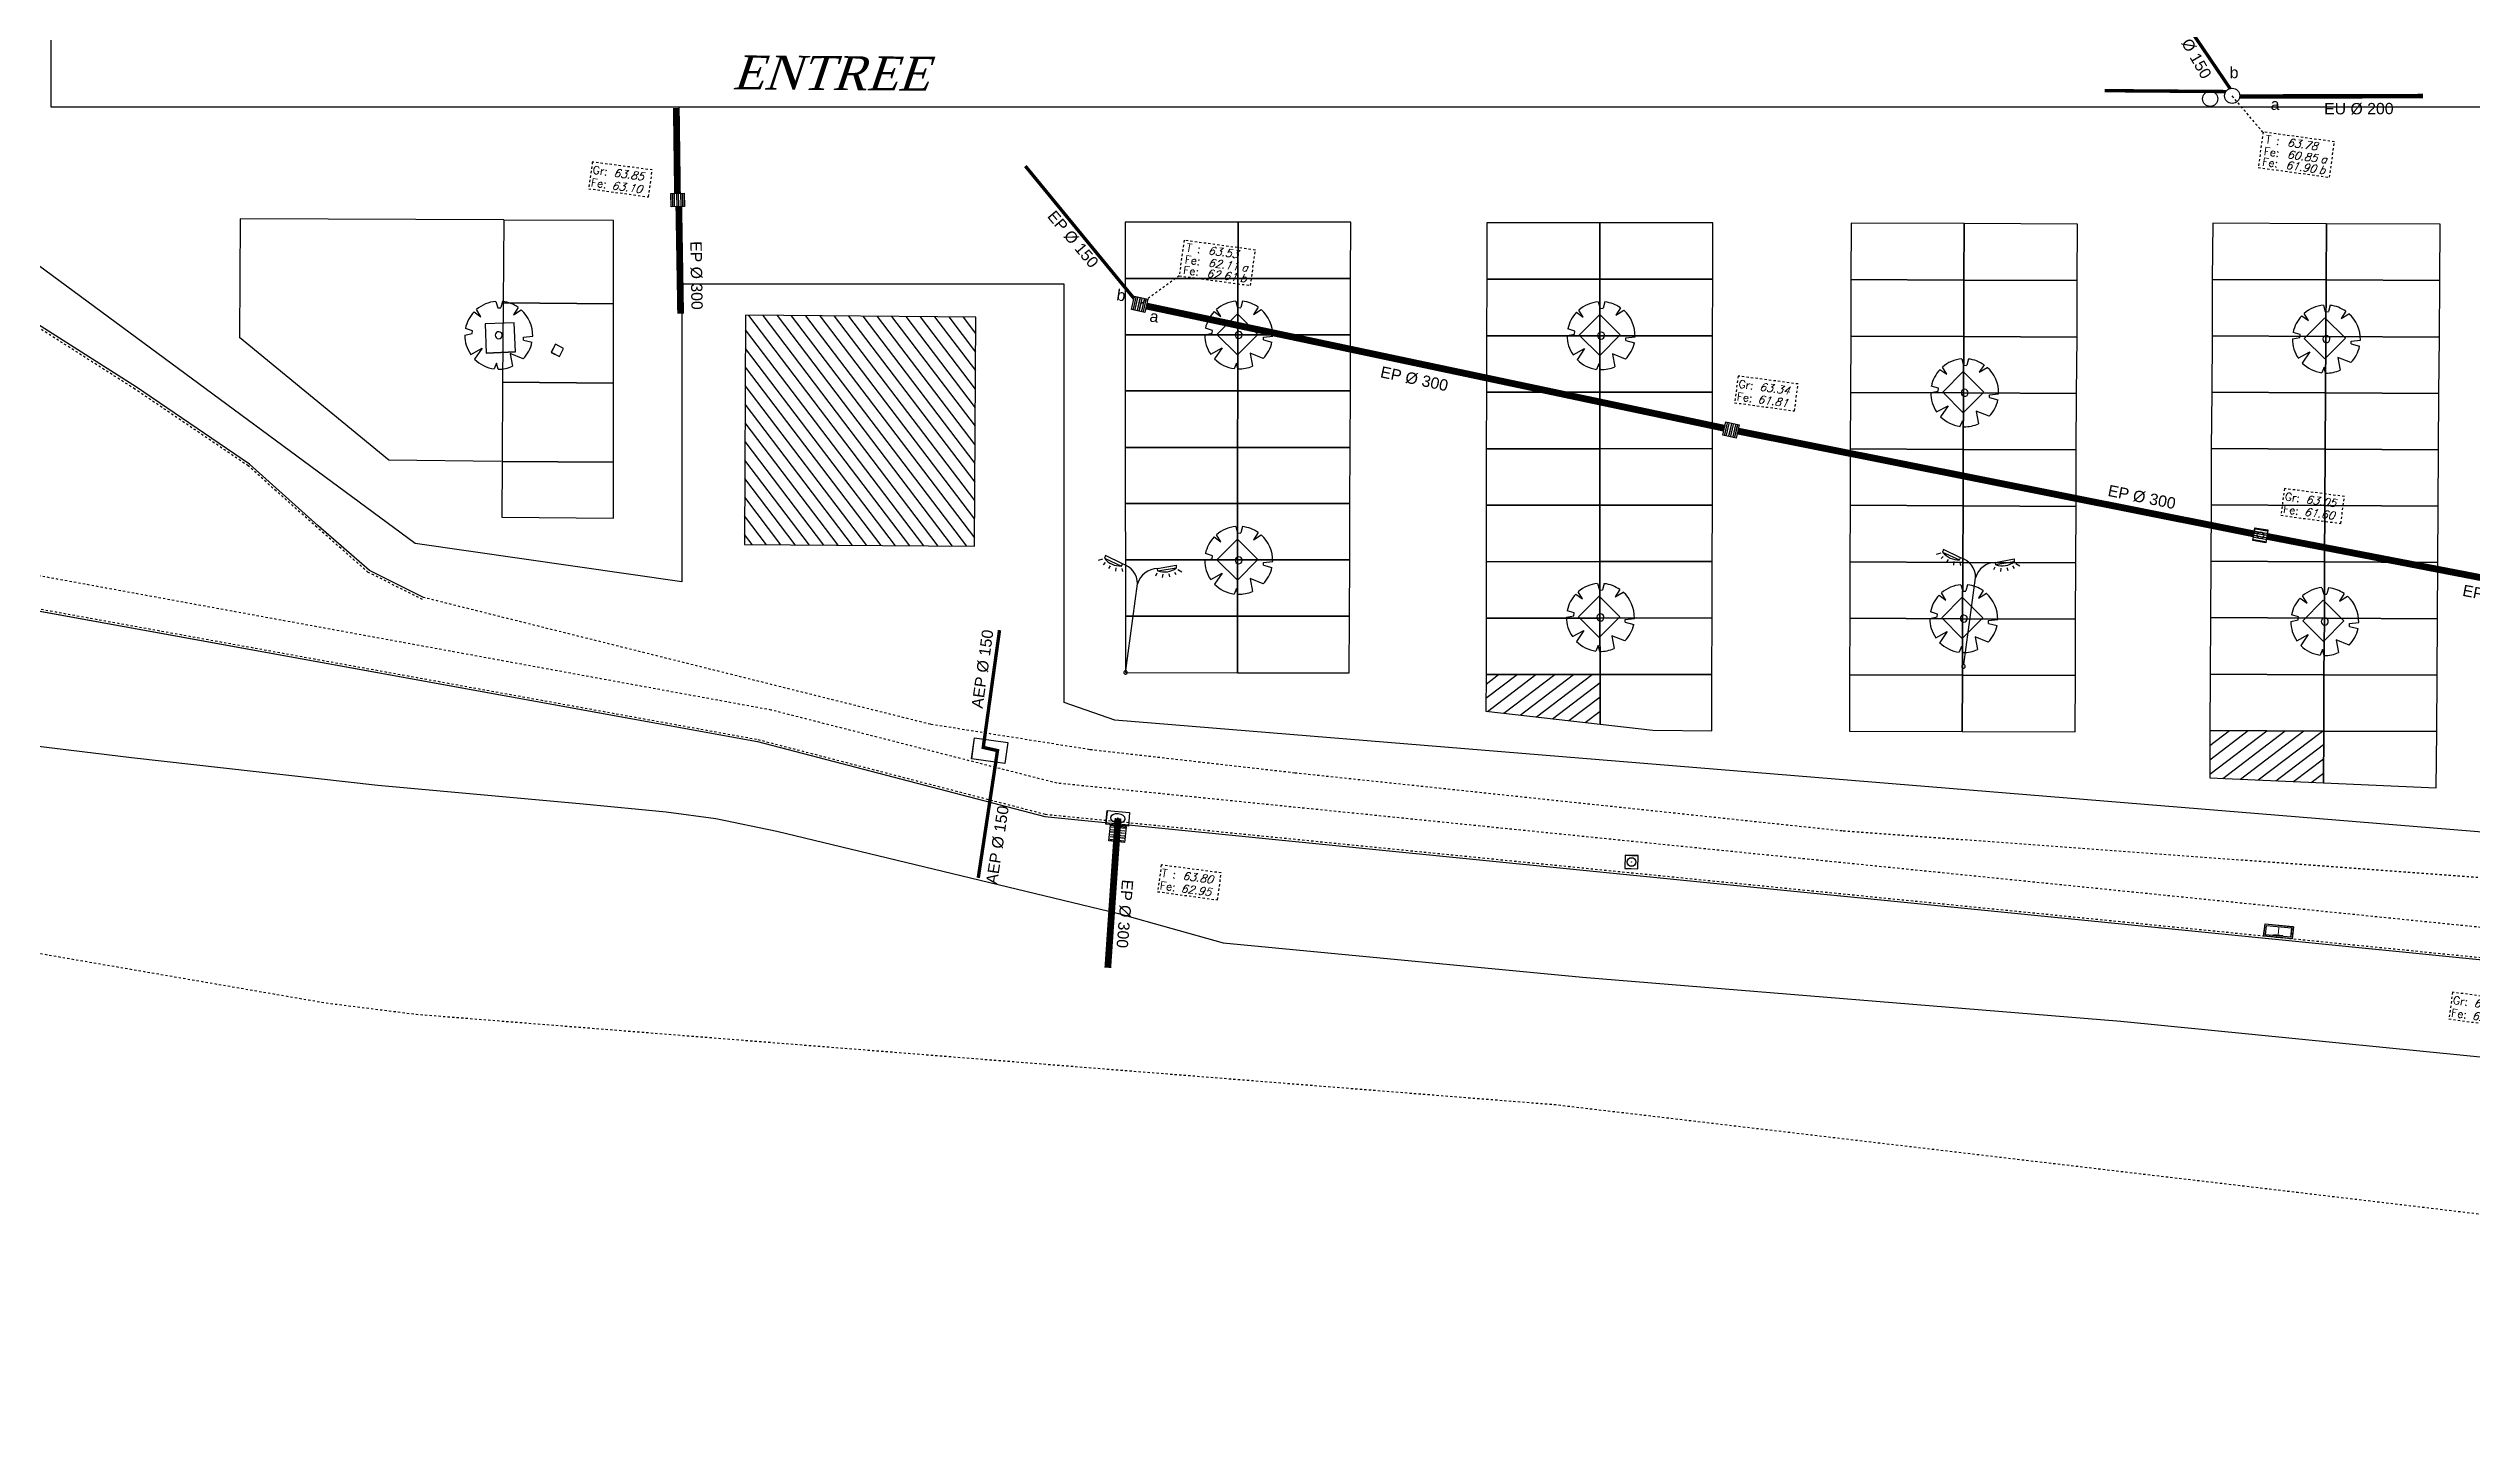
# Model space of a CAD drawing. Header units: metres. Extents: x 19 to 585, y 0 to 337.
# Drawn here: x 148.5 to 255.5, y 73.9 to 135.1 of the extents above; entities that cross this region are included whole.
import ezdxf
from ezdxf.enums import TextEntityAlignment as Align

# ---------------------------------------------------------------- set-up
doc = ezdxf.new("R2010")
doc.units = ezdxf.units.M
doc.header["$LTSCALE"] = 0.01
for name, pattern in [('AEP', [0.4, 0.2, -0.2]), ('CACHE', [0.375, 0.25, -0.125]), ('FANTOME', [2.5, 1.25, -0.25, 0.25, -0.25, 0.25, -0.25]), ('FANTOMEx2', [5, 2.5, -0.5, 0.5, -0.5, 0.5, -0.5])]:
    doc.linetypes.add(name, pattern=pattern)
for name, color, linetype in [('BATIMENTS', 1, 'Continuous'), ('ECLAIRAGE', 2, 'Continuous'), ('HACHURES', 7, 'Continuous'), ('PARCELLES', 240, 'Continuous'), ('PARKINGS', 4, 'Continuous'), ('RESEAUX-AEP', 210, 'AEP'), ('RESEAUX-EU-EP', 131, 'FANTOME'), ('SECTIONS', 200, 'FANTOMEx2'), ('Tempo_Doublon_Point', 7, 'Continuous'), ('TEXTES', 6, 'Continuous'), ('VEGETATION', 70, 'Continuous'), ('VOIRIES', 7, 'Continuous'), ('VOIRIES_temp', 7, 'Continuous')]:
    doc.layers.add(name, color=color, linetype=linetype)
doc.layers.add('CONTOURS', color=10, linetype='Continuous', plot=False)
doc.layers.add('CONTOURS3', color=40, linetype='Continuous', plot=False)
doc.styles.add('2', font='times.ttf', dxfattribs={"oblique": 18})
doc.styles.add('9', font='arial.ttf')
doc.styles.add('ROMANC', font='romanc')
doc.styles.add('ROMAND', font='romand')
doc.styles.add('ROMANS', font='romans')
pattern_1 = [(37.23401086, (48295.0689, -734406.4977), (-0.30253591482, 0.3980854434), [])]

# ---------------------------------------------------------------- blocks, each defined once
blk = doc.blocks.new('12')
blk.add_lwpolyline([(0, 0), (1, 0), (1, 1), (0, 1)], close=True)
blk = doc.blocks.new('14')
for p, q in [((0.105, 0.947), (0.105, 0.053)), ((0.263, 0.053), (0.263, 0.947)), ((0.421, 0.947), (0.421, 0.053)), ((0.579, 0.053), (0.579, 0.947)), ((0.737, 0.947), (0.737, 0.053)), ((0.895, 0.053), (0.895, 0.947))]:
    blk.add_line(p, q)
blk.add_lwpolyline([(1, 1), (1, 0), (0, 0), (0, 1)], close=True)
blk = doc.blocks.new('89')
for p, q in [((-0.272, 0.262), (-0.342, 0.365)), ((-0.062, 0.496), (-0.031, 0.403)), ((-0.031, 0.403), (0.016, 0.403)), ((0.038, 0.499), (0.016, 0.408)), ((0.27, 0.421), (0.204, 0.309)), ((0.204, 0.309), (0.318, 0.386)), ((-0.5, -0.017), (-0.393, 0.01)), ((-0.387, 0.052), (-0.494, 0.08)), ((-0.393, 0.01), (-0.387, 0.052)), ((-0.376, 0.33), (-0.272, 0.262)), ((0.366, -0.016), (0.5, 0.004)), ((-0.402, -0.298), (-0.236, -0.199)), ((-0.236, -0.199), (-0.341, -0.366)), ((0.373, -0.333), (0.178, -0.262)), ((0.178, -0.267), (0.221, -0.449)), ((0.366, -0.058), (0.366, -0.016)), ((0.366, -0.058), (0.493, -0.085)), ((-0.016, -0.414), (-0.05, -0.498)), ((0.008, -0.5), (-0.016, -0.414))]:
    blk.add_line(p, q)
for radius, start, end in [(0.5, 97.1282, 133.1389), (0.5, 57.2576, 85.6909), (0.5, 0.5061, 50.5565), (0.5, 138.6794, 170.7569), (0.052, 90.001, 270.001), (0.052, 269.999, 89.999), (0.5, 181.9896, 216.5435), (0.5, 318.2406, 350.2558), (0.5, 226.9795, 264.292), (0.5, 270.9307, 296.2059)]:
    blk.add_arc((0, 0), radius, start, end)
blk = doc.blocks.new('116')
blk.add_circle((0, 0), 0.5)
blk = doc.blocks.new('30')
at = {"color": 0}
for p, q in [((-0.335, 0.963), (-0.372, 0.947)), ((-0.309, 0.937), (-0.325, 0.916)), ((-0.314, 1), (-0.319, 0.974)), ((-0.319, 0.974), (-0.162, 0.926)), ((-0.157, 0.947), (-0.314, 1)), ((-0.262, 0.916), (-0.272, 0.89)), ((-0.209, 0.905), (-0.209, 0.874)), ((-0.162, 0.926), (-0.157, 0.947)), ((-0.157, 0.905), (-0.147, 0.879)), ((0.157, 0.905), (0.147, 0.879)), ((0.157, 0.947), (0.314, 1)), ((0.162, 0.926), (0.157, 0.947)), ((0.319, 0.974), (0.162, 0.926)), ((0.209, 0.905), (0.209, 0.874)), ((0.262, 0.916), (0.272, 0.89)), ((0.309, 0.937), (0.325, 0.916)), ((0.314, 1), (0.319, 0.974)), ((0.335, 0.963), (0.372, 0.947)), ((0, 0.016), (0, 0.79))]:
    blk.add_line(p, q, dxfattribs=at)
for centre, radius, start, end in [((-0.193, 1.11), 0.186, 227.132, 279.469), ((-0.183, 0.764), 0.185, 8.13, 81.87), ((0.183, 0.764), 0.185, 98.13, 171.87), ((0.193, 1.11), 0.186, 260.531, 312.868), ((0, 0), 0.016, 89.996, 269.996), ((0, 0), 0.016, 270.004, 90.004)]:
    blk.add_arc(centre, radius, start, end, dxfattribs=at)
blk = doc.blocks.new('5')
blk.add_circle((0, 0), 0.15)
blk = doc.blocks.new('18')
at = {"linetype": 'ByBlock'}
for p, q in [((0, 0), (0, 0.375)), ((1, 0), (1, 0.375))]:
    blk.add_line(p, q, dxfattribs=at)
at = {"flags": 128}
for points in [[(0, 0), (0, 1)], [(1, 0), (1, 1)]]:
    blk.add_lwpolyline(points, dxfattribs=at)
blk.add_lwpolyline([(0, 0), (1, 0), (1, 1), (0, 1)], close=True)
for radius in [0.33, 0.0125]:
    blk.add_circle((0.5, 0.5), radius)
blk = doc.blocks.new('22')
for points in [[(0, 1), (0, 0), (1, 0), (1, 1)], [(0.056, 0.889), (0.056, 0.111), (0.944, 0.111), (0.944, 0.889)]]:
    blk.add_lwpolyline(points, close=True)
at = {"style": 'ROMAND', "width": 0.9}
blk.add_text('T', height=0.6, dxfattribs=at).set_placement((0.5, 0.495), align=Align.MIDDLE)
blk = doc.blocks.new('Ct3')
blk.add_lwpolyline([(-0.02, -0.29), (3.16, -0.29), (3.16, 1.29), (-0.02, 1.29)], close=True)
at = {"style": 'ROMANC'}
for s, p in [('T :', (0.13, 0.82)), ('Fe:', (0.13, 0.29)), ('Fe:', (0.13, -0.18))]:
    blk.add_text(s, height=0.35, dxfattribs=at).set_placement(p)
at = {"oblique": 18}
for tag, p, style, flags in [('TAMPON', (1.1, 0.82), 'ROMANS', 4), ('A', (2.65, 0.29), 'ROMANC', 8), ('B', (2.65, -0.18), 'ROMANC', 8)]:
    blk.add_attdef(tag, p, '', height=0.35, dxfattribs=dict(at, style=style, flags=flags))
at = {"style": 'ROMANS', "oblique": 18, "flags": 4}
for p in [(2.52, 0.29), (2.52, -0.18)]:
    blk.add_attdef('FE', text='', height=0.35, dxfattribs=at).set_placement(p, align=Align.RIGHT)
blk = doc.blocks.new('Gt2')
blk.add_lwpolyline([(0, 0), (2.67, 0), (2.67, 1.2), (0, 1.19)], close=True)
at = {"style": 'ROMANC'}
for s, p in [('Fe:', (0.07, 0.12)), ('Gr:', (0.07, 0.68))]:
    blk.add_text(s, height=0.35, dxfattribs=at).set_placement(p)
at = {"style": 'ROMANS', "oblique": 18, "flags": 4}
for tag, p in [('FE', (1, 0.12)), ('TAMPON', (1, 0.68))]:
    blk.add_attdef(tag, p, '', height=0.35, dxfattribs=at)
blk = doc.blocks.new('Ct2')
blk.add_lwpolyline([(0, 0), (2.67, 0), (2.67, 1.2), (0, 1.19)], close=True)
at = {"style": 'ROMANC'}
for s, p in [('T :', (0.07, 0.68)), ('Fe:', (0.07, 0.12))]:
    blk.add_text(s, height=0.35, dxfattribs=at).set_placement(p)
at = {"style": 'ROMANS', "oblique": 18, "flags": 4}
for tag, p in [('FE', (1, 0.12)), ('TAMPON', (1, 0.68))]:
    blk.add_attdef(tag, p, '', height=0.35, dxfattribs=at)

msp = doc.modelspace()

# ---------------------------------------------------------------- hatches: boundary and pattern name
at = {"layer": 'HACHURES'}
h = msp.add_hatch(dxfattribs=at)
h.set_pattern_fill('_USER', color=256, scale=0.5, angle=127.234, style=0, pattern_type=0)
h.set_pattern_definition([(127.23401086, (48295.0689, -734406.4977), (-0.3980854434, -0.30253591482), [])])
h.paths.add_polyline_path([(189.45, 123.21), (179.28, 123.29), (179.23, 113.17), (189.39, 113.09)])
at = {"layer": 'VOIRIES'}
h = msp.add_hatch(dxfattribs=at)
h.set_pattern_fill('_U', color=256, scale=0.5, angle=397.234, style=0, pattern_type=0)
h.set_pattern_definition(pattern_1)
h.paths.add_polyline_path([(211.97, 107.43), (211.96, 105.81), (217.01, 105.24), (217.01, 107.43)])
h = msp.add_hatch(dxfattribs=at)
h.set_pattern_fill('_U', color=256, scale=0.5, angle=397.234, style=0, pattern_type=0)
h.set_pattern_definition(pattern_1)
h.paths.add_polyline_path([(243.93, 104.96), (243.92, 102.87), (248.94, 102.64), (248.95, 104.93)])
at = {"layer": 'VOIRIES_temp'}
h = msp.add_hatch(dxfattribs=at)
h.set_pattern_fill('_U', color=256, scale=0.5, angle=397.234, style=0, pattern_type=0)
h.set_pattern_definition(pattern_1)
h.paths.add_polyline_path([(211.97, 107.43), (211.96, 105.81), (217.01, 105.24), (217.01, 107.43)])
h = msp.add_hatch(dxfattribs=at)
h.set_pattern_fill('_U', color=256, scale=0.5, angle=397.234, style=0, pattern_type=0)
h.set_pattern_definition(pattern_1)
h.paths.add_polyline_path([(243.93, 104.96), (243.92, 102.87), (248.94, 102.64), (248.95, 104.93)])

# ---------------------------------------------------------------- linework, layer by layer
at = {"layer": 'BATIMENTS'}
msp.add_lwpolyline([(189.45, 123.21), (179.28, 123.29), (179.23, 113.17), (189.39, 113.09)], close=True, dxfattribs=at)
at = {"layer": 'CONTOURS'}
for points in [[(142.74, 159.65), (148.6, 159.65), (148.6, 132.5), (312.96, 132.5), (312.96, 153.62), (326.61, 153.62), (326.61, 153.92), (341.64, 153.92), (341.64, 173.88), (356.35, 173.88)], [(375.61, 92.26), (310.38, 94.42), (294.94, 97.28), (195.58, 105.42), (193.34, 106.2), (193.34, 124.66), (176.47, 124.66), (176.47, 111.52), (164.69, 113.21), (136.98, 133.66)]]:
    msp.add_lwpolyline(points, dxfattribs=at)
at = {"layer": 'CONTOURS3'}
for points in [[(142.74, 159.65), (148.6, 159.65), (148.6, 132.5), (312.96, 132.5), (312.96, 153.62), (326.61, 153.62), (326.61, 153.92), (341.64, 153.92), (341.64, 173.88), (356.35, 173.88)], [(375.61, 92.26), (310.38, 94.42), (294.94, 97.28), (195.58, 105.42), (193.34, 106.2), (193.34, 124.66), (176.47, 124.66), (176.47, 111.52), (164.69, 113.21), (136.98, 133.66)]]:
    msp.add_lwpolyline(points, dxfattribs=at)
at = {"layer": 'PARCELLES'}
msp.add_lwpolyline([(143.32, 104.84), (152.17, 103.76), (163.04, 102.55), (172.11, 101.72), (175.77, 101.36), (177.97, 101.07), (180.66, 100.51), (195.74, 96.87), (200.36, 95.58), (216.23, 94.06), (240, 92.12), (261.05, 90.04), (291.03, 87.33), (307.44, 85.94), (309.79, 85.71), (329.48, 86.84), (335.36, 86.85), (355.68, 85.19), (380.98, 82.98)], dxfattribs=at)
at = {"layer": 'PARKINGS'}
for points in [[(173.44, 127.47), (168.6, 127.49), (168.57, 123.84), (173.44, 123.8)], [(201.02, 127.4), (196.03, 127.4), (196.03, 124.91), (201.01, 124.91)], [(206, 127.4), (201.02, 127.4), (201.01, 124.91), (205.99, 124.91)], [(216.99, 127.38), (212, 127.37), (212, 124.88), (217, 124.88)], [(221.98, 127.38), (216.99, 127.38), (217, 124.88), (221.98, 124.89)], [(233.08, 127.34), (228.09, 127.36), (228.08, 124.87), (233.07, 124.84)], [(238.08, 127.31), (233.08, 127.34), (233.07, 124.84), (238.07, 124.82)], [(249.07, 127.33), (244.05, 127.36), (244.03, 124.87), (249.06, 124.85)], [(254.09, 127.31), (249.07, 127.33), (249.06, 124.85), (254.08, 124.82)], [(201.01, 124.91), (196.03, 124.91), (196.03, 122.43), (201.01, 122.43)], [(205.99, 124.91), (201.01, 124.91), (201.01, 122.43), (205.98, 122.43)], [(217, 124.88), (212, 124.88), (211.99, 122.39), (217, 122.39)], [(221.98, 124.89), (217, 124.88), (217, 122.39), (221.97, 122.39)], [(233.07, 124.84), (228.08, 124.87), (228.07, 122.37), (233.06, 122.35)], [(238.07, 124.82), (233.07, 124.84), (233.06, 122.35), (238.06, 122.33)], [(249.06, 124.85), (244.03, 124.87), (244.02, 122.38), (249.04, 122.36)], [(254.08, 124.82), (249.06, 124.85), (249.04, 122.36), (254.06, 122.33)], [(173.44, 123.8), (168.57, 123.84), (168.55, 120.34), (173.44, 120.3)], [(201.01, 122.43), (196.03, 122.43), (196.04, 119.95), (201.01, 119.95)], [(205.98, 122.43), (201.01, 122.43), (201.01, 119.95), (205.98, 119.95)], [(217, 122.39), (211.99, 122.39), (211.99, 119.89), (217, 119.9)], [(221.97, 122.39), (217, 122.39), (217, 119.9), (221.97, 119.9)], [(233.06, 122.35), (228.07, 122.37), (228.06, 119.88), (233.05, 119.86)], [(238.06, 122.33), (233.06, 122.35), (233.05, 119.86), (238.04, 119.84)], [(249.04, 122.36), (244.02, 122.38), (244.01, 119.89), (249.03, 119.87)], [(254.06, 122.33), (249.04, 122.36), (249.03, 119.87), (254.04, 119.84)], [(173.44, 120.3), (168.55, 120.34), (168.53, 116.84), (173.45, 116.8)], [(201.01, 119.95), (196.04, 119.95), (196.04, 117.46), (201, 117.46)], [(205.98, 119.95), (201.01, 119.95), (201, 117.46), (205.97, 117.46)], [(217, 119.9), (211.99, 119.89), (211.98, 117.4), (217, 117.4)], [(221.97, 119.9), (217, 119.9), (217, 117.4), (221.96, 117.41)], [(233.05, 119.86), (228.06, 119.88), (228.05, 117.39), (233.04, 117.37)], [(238.04, 119.84), (233.05, 119.86), (233.04, 117.37), (238.03, 117.35)], [(249.03, 119.87), (244.01, 119.89), (243.99, 117.41), (249.02, 117.38)], [(254.04, 119.84), (249.03, 119.87), (249.02, 117.38), (254.02, 117.35)], [(173.45, 116.8), (168.53, 116.84), (168.51, 114.37), (173.45, 114.33)], [(201, 117.46), (196.04, 117.46), (196.04, 114.98), (201, 114.98)], [(205.97, 117.46), (201, 117.46), (201, 114.98), (205.96, 114.98)], [(217, 117.4), (211.98, 117.4), (211.98, 114.91), (217, 114.91)], [(221.96, 117.41), (217, 117.4), (217, 114.91), (221.96, 114.91)], [(233.04, 117.37), (228.05, 117.39), (228.04, 114.9), (233.03, 114.88)], [(238.03, 117.35), (233.04, 117.37), (233.03, 114.88), (238.02, 114.85)], [(249.02, 117.38), (243.99, 117.41), (243.98, 114.92), (249, 114.89)], [(254.02, 117.35), (249.02, 117.38), (249, 114.89), (254.01, 114.86)], [(201, 114.98), (196.04, 114.98), (196.05, 112.49), (201, 112.49)], [(205.96, 114.98), (201, 114.98), (201, 112.49), (205.95, 112.49)], [(217, 114.91), (211.98, 114.91), (211.98, 112.41), (217, 112.42)], [(221.96, 114.91), (217, 114.91), (217, 112.42), (221.95, 112.42)], [(233.03, 114.88), (228.04, 114.9), (228.03, 112.41), (233.02, 112.38)], [(238.02, 114.85), (233.03, 114.88), (233.02, 112.38), (238.01, 112.36)], [(249, 114.89), (243.98, 114.92), (243.97, 112.43), (248.99, 112.4)], [(254.01, 114.86), (249, 114.89), (248.99, 112.4), (253.99, 112.37)], [(201, 112.49), (196.05, 112.49), (196.05, 110.01), (200.99, 110.01)], [(205.95, 112.49), (201, 112.49), (200.99, 110.01), (205.94, 110.01)], [(217, 112.42), (211.98, 112.41), (211.97, 109.92), (217, 109.92)], [(221.95, 112.42), (217, 112.42), (217, 109.92), (221.95, 109.93)], [(233.02, 112.38), (228.03, 112.41), (228.03, 109.91), (233.01, 109.89)], [(238.01, 112.36), (233.02, 112.38), (233.01, 109.89), (238, 109.87)], [(248.99, 112.4), (243.97, 112.43), (243.95, 109.94), (248.98, 109.91)], [(253.99, 112.37), (248.99, 112.4), (248.98, 109.91), (253.97, 109.89)], [(200.99, 110.01), (196.05, 110.01), (196.05, 107.52), (200.99, 107.51)], [(205.94, 110.01), (200.99, 110.01), (200.99, 107.51), (205.93, 107.5)], [(217, 109.92), (211.97, 109.92), (211.97, 107.43), (217.01, 107.43)], [(221.95, 109.93), (217, 109.92), (217.01, 107.43), (221.94, 107.43)], [(233.01, 109.89), (228.03, 109.91), (228.02, 107.42), (233, 107.4)], [(238, 109.87), (233.01, 109.89), (233, 107.4), (237.99, 107.38)], [(248.98, 109.91), (243.95, 109.94), (243.94, 107.45), (248.96, 107.42)], [(253.97, 109.89), (248.98, 109.91), (248.96, 107.42), (253.96, 107.4)], [(221.94, 107.43), (217.01, 107.43), (217.01, 105.24), (219.34, 104.97), (221.94, 104.94)], [(233, 107.4), (228.02, 107.42), (228.01, 104.93), (232.99, 104.92)], [(237.99, 107.38), (233, 107.4), (232.99, 104.92), (237.98, 104.9)], [(248.96, 107.42), (243.94, 107.45), (243.93, 104.96), (248.95, 104.93)], [(253.96, 107.4), (248.96, 107.42), (248.95, 104.93), (253.94, 104.91)], [(253.94, 104.91), (248.95, 104.93), (248.94, 102.64), (253.92, 102.42)]]:
    msp.add_lwpolyline(points, close=True, dxfattribs=at)
at = {"layer": 'RESEAUX-AEP', "const_width": 0.15, "flags": 128}
msp.add_lwpolyline([(190.49, 109.39), (189.77, 104.21), (190.4, 104.07), (189.55, 98.45)], dxfattribs=at)
at = {"layer": 'RESEAUX-EU-EP', "flags": 128}
for points, const_width in [([(244.82, 133.3), (242.53, 136.68)], 0.15), ([(244.64, 133.17), (239.28, 133.21)], 0.15), ([(245.25, 132.95), (253.33, 132.97)], 0.2), ([(176.27, 128.68), (176.22, 132.45)], 0.3), ([(191.63, 129.88), (196.43, 124.03)], 0.15), ([(176.33, 128.12), (176.41, 123.36)], 0.3), ([(196.97, 123.7), (222.5, 118.3)], 0.3), ([(223.08, 118.18), (245.87, 113.64)], 0.3), ([(246.44, 113.53), (272.57, 108.49)], 0.3), ([(195.72, 101.08), (195.27, 94.48)], 0.3)]:
    msp.add_lwpolyline(points, dxfattribs=dict(at, const_width=const_width))
for points in [[(246.27, 131.37), (244.91, 132.98)], [(198.42, 125.04), (196.71, 123.78)]]:
    msp.add_lwpolyline(points, dxfattribs=at)
at = {"layer": 'SECTIONS', "flags": 128}
msp.add_lwpolyline([(96.14, 336.85), (60.17, 229.19), (26.44, 128.14), (49, 119.7), (115.95, 100.67), (160.75, 92.93), (164.73, 92.43), (215.02, 88.44), (247.79, 84.57), (293.27, 79.16), (303.76, 77.9), (356.57, 68.31), (397.87, 61.06), (475.6, 35.6), (493.14, 29.77), (496.28, 37.53), (575.88, 253.69)], dxfattribs=at)
at = {"layer": 'Tempo_Doublon_Point'}
msp.add_lwpolyline([(143.32, 104.84), (152.17, 103.76), (163.04, 102.55), (172.11, 101.72), (175.77, 101.36), (177.97, 101.07), (180.66, 100.51), (195.74, 96.87), (200.36, 95.58), (216.23, 94.06), (240, 92.12), (261.05, 90.04), (291.03, 87.33), (307.44, 85.94), (309.79, 85.71), (329.48, 86.84), (335.36, 86.85), (355.68, 85.19), (380.98, 82.98)], dxfattribs=at)
at = {"layer": 'VOIRIES'}
for p, q in [((156.97, 127.55), (156.94, 122.31)), ((168.6, 127.5), (156.97, 127.55)), ((163.53, 116.89), (156.94, 122.31)), ((168.49, 116.84), (163.53, 116.89))]:
    msp.add_line(p, q, dxfattribs=at)
msp.add_lwpolyline([(165.06, 110.83), (162.67, 112.02), (160.41, 114), (157.38, 116.71), (152.38, 120.11), (146.39, 123.93, 0.089813), (142.5, 125.17), (138.39, 125.1, 0.407765), (133.41, 120.14), (133.37, 113.68, 0.296434), (134.99, 112.61, 1.02075)], format="xyb", dxfattribs=at)
at = {"layer": 'VOIRIES', "linetype": 'CACHE'}
msp.add_lwpolyline([(165.02, 110.74), (162.62, 111.94), (160.35, 113.93), (157.32, 116.64), (152.32, 120.03), (146.34, 123.84, 0.089564), (142.49, 125.07), (138.39, 125, 0.407762), (133.51, 120.14), (133.47, 113.7, 0.293103), (134.99, 112.71, 0.293103)], format="xyb", dxfattribs=at)
at = {"layer": 'VOIRIES', "flags": 128}
for points in [[(200.99, 121.54), (201.9, 122.45), (200.99, 123.36), (200.08, 122.45)], [(216.99, 121.52), (217.89, 122.43), (216.99, 123.33), (216.08, 122.42)], [(249, 121.37), (249.91, 122.28), (249, 123.18), (248.09, 122.27)], [(169.12, 121.67), (169.06, 122.96), (167.78, 122.91), (167.83, 121.62)], [(233.03, 118.99), (233.94, 119.9), (233.03, 120.81), (232.13, 119.9)], [(200.99, 111.6), (201.9, 112.51), (200.99, 113.41), (200.08, 112.5)], [(216.96, 109.07), (217.87, 109.98), (216.96, 110.89), (216.05, 109.98)], [(232.99, 109.02), (233.9, 109.93), (232.99, 110.84), (232.09, 109.93)], [(248.94, 108.89), (249.84, 109.8), (248.93, 110.71), (248.03, 109.8)]]:
    msp.add_lwpolyline(points, close=True, dxfattribs=at)
at = {"layer": 'VOIRIES'}
msp.add_lwpolyline([(134.99, 112.61), (179.8, 104.47), (192.49, 101.16), (258.62, 94.56)], dxfattribs=at)
at = {"layer": 'VOIRIES', "linetype": 'CACHE'}
for points in [[(135, 112.71), (179.82, 104.56), (192.51, 101.26), (258.63, 94.66)], [(258.08, 96.04), (193.03, 102.63), (180.41, 105.86), (141.85, 112.93)], [(289.35, 95.61), (282.29, 96.23), (275.2, 96.92), (268.13, 97.56), (227.69, 100.52), (203.53, 103.08), (194.47, 104.11), (187.44, 105.23), (165.06, 110.83)]]:
    msp.add_lwpolyline(points, dxfattribs=at)
at = {"layer": 'VOIRIES'}
for points in [[(217.01, 107.43), (211.97, 107.43), (211.96, 105.81), (217.01, 105.24)], [(248.95, 104.93), (243.93, 104.96), (243.92, 102.87), (248.94, 102.64)]]:
    msp.add_lwpolyline(points, close=True, dxfattribs=at)
at = {"layer": 'VOIRIES_temp'}
for p, q in [((175.98, 128.67), (176.57, 128.68)), ((175.99, 128.08), (175.98, 128.67)), ((176.04, 128.64), (176.05, 128.12)), ((176.14, 128.12), (176.13, 128.65)), ((176.23, 128.65), (176.24, 128.12)), ((176.33, 128.12), (176.32, 128.65)), ((176.41, 128.65), (176.42, 128.12)), ((176.51, 128.13), (176.5, 128.65)), ((176.57, 128.68), (176.58, 128.1)), ((156.97, 127.55), (156.94, 122.31)), ((168.6, 127.5), (156.97, 127.55)), ((176.58, 128.1), (175.99, 128.08)), ((196.32, 123.55), (196.45, 124.13)), ((196.45, 124.13), (197.04, 124)), ((152.38, 120.11), (146.39, 123.93)), ((196.9, 123.41), (196.32, 123.55)), ((196.51, 124.09), (196.39, 123.57)), ((196.48, 123.55), (196.6, 124.07)), ((196.69, 124.05), (196.57, 123.52)), ((196.66, 123.5), (196.78, 124.02)), ((196.88, 124), (196.76, 123.48)), ((196.85, 123.46), (196.97, 123.98)), ((197.04, 124), (196.9, 123.41)), ((200.99, 123.36), (200.08, 122.45)), ((201.9, 122.45), (200.99, 123.36)), ((216.99, 123.33), (216.08, 122.42)), ((217.89, 122.43), (216.99, 123.33)), ((249, 123.18), (248.09, 122.27)), ((249.91, 122.28), (249, 123.18)), ((163.53, 116.89), (156.94, 122.31)), ((169.06, 122.96), (167.78, 122.91)), ((167.78, 122.91), (167.83, 121.62)), ((169.12, 121.67), (169.06, 122.96)), ((170.88, 122.02), (170.7, 121.66)), ((171.24, 121.83), (170.88, 122.02)), ((200.99, 121.54), (200.08, 122.45)), ((200.99, 121.54), (201.9, 122.45)), ((216.99, 121.52), (216.08, 122.42)), ((216.99, 121.52), (217.89, 122.43)), ((249, 121.37), (248.09, 122.27)), ((249, 121.37), (249.91, 122.28)), ((169.12, 121.67), (167.83, 121.62)), ((170.7, 121.66), (171.06, 121.47)), ((171.06, 121.47), (171.24, 121.83)), ((157.38, 116.71), (152.38, 120.11)), ((233.03, 120.81), (232.13, 119.9)), ((233.03, 118.99), (232.13, 119.9)), ((233.94, 119.9), (233.03, 120.81)), ((233.03, 118.99), (233.94, 119.9)), ((222.43, 118), (222.56, 118.58)), ((223.01, 117.87), (222.43, 118)), ((222.62, 118.54), (222.5, 118.02)), ((222.56, 118.58), (223.14, 118.45)), ((222.59, 118), (222.71, 118.52)), ((222.8, 118.5), (222.68, 117.98)), ((222.77, 117.95), (222.89, 118.47)), ((222.98, 118.45), (222.87, 117.93)), ((222.96, 117.91), (223.08, 118.43)), ((223.14, 118.45), (223.01, 117.87)), ((160.41, 114), (157.38, 116.71)), ((168.49, 116.84), (163.53, 116.89)), ((162.67, 112.02), (160.41, 114)), ((200.99, 113.41), (200.08, 112.5)), ((201.9, 112.51), (200.99, 113.41)), ((245.82, 113.34), (245.92, 113.91)), ((246.39, 113.39), (245.88, 113.48)), ((245.89, 113.57), (246.41, 113.48)), ((246.42, 113.57), (245.91, 113.66)), ((245.92, 113.91), (246.49, 113.81)), ((245.93, 113.75), (246.44, 113.67)), ((246.45, 113.76), (245.94, 113.84)), ((246.49, 113.81), (246.39, 113.24)), ((134.99, 112.61), (179.8, 104.47)), ((200.99, 111.6), (200.08, 112.5)), ((200.99, 111.6), (201.9, 112.51)), ((246.39, 113.24), (245.82, 113.34)), ((245.86, 113.39), (246.37, 113.3)), ((165.06, 110.83), (162.67, 112.02)), ((216.96, 110.89), (216.05, 109.98)), ((217.87, 109.98), (216.96, 110.89)), ((232.99, 110.84), (232.09, 109.93)), ((233.9, 109.93), (232.99, 110.84)), ((248.93, 110.71), (248.03, 109.8)), ((249.84, 109.8), (248.93, 110.71)), ((216.96, 109.07), (216.05, 109.98)), ((216.96, 109.07), (217.87, 109.98)), ((232.99, 109.02), (232.09, 109.93)), ((232.99, 109.02), (233.9, 109.93)), ((248.94, 108.89), (248.03, 109.8)), ((248.94, 108.89), (249.84, 109.8)), ((211.97, 107.43), (211.96, 105.81)), ((217.01, 107.43), (211.97, 107.43)), ((217.01, 107.43), (217.01, 105.24)), ((211.96, 105.81), (217.01, 105.24)), ((243.93, 104.96), (243.92, 102.87)), ((248.95, 104.93), (243.93, 104.96)), ((248.95, 104.93), (248.94, 102.64)), ((179.8, 104.47), (192.49, 101.16)), ((189.26, 103.71), (189.39, 104.64)), ((189.39, 104.64), (190.85, 104.43)), ((190.85, 104.43), (190.72, 103.5)), ((190.72, 103.5), (189.26, 103.71)), ((243.92, 102.87), (248.94, 102.64)), ((192.49, 101.16), (258.62, 94.56)), ((195.24, 101.42), (195.19, 100.82)), ((195.19, 100.82), (195.24, 101.42)), ((196.18, 100.73), (195.19, 100.82)), ((195.24, 101.42), (196.23, 101.33)), ((195.32, 100.08), (195.39, 100.77)), ((195.39, 100.77), (196.08, 100.69)), ((195.41, 100.58), (196.02, 100.52)), ((196.04, 100.63), (195.42, 100.69)), ((196.08, 100.69), (196.01, 100.01)), ((196.23, 101.33), (196.18, 100.73)), ((196.23, 101.33), (196.18, 100.73)), ((196.01, 100.01), (195.32, 100.08)), ((195.37, 100.15), (195.98, 100.08)), ((195.99, 100.19), (195.38, 100.26)), ((195.39, 100.37), (196, 100.3)), ((196.01, 100.41), (195.4, 100.47)), ((218.11, 99.45), (218.09, 98.87)), ((218.09, 98.87), (218.67, 98.85)), ((218.09, 98.87), (218.67, 98.85)), ((218.68, 99.43), (218.11, 99.45)), ((218.11, 99.45), (218.68, 99.43)), ((218.67, 98.85), (218.68, 99.43)), ((246.3, 95.88), (246.36, 96.42)), ((246.36, 96.42), (247.61, 96.3)), ((246.38, 95.94), (246.42, 96.35)), ((246.42, 96.35), (247.53, 96.24)), ((247.61, 96.3), (247.56, 95.76)), ((247.56, 95.76), (246.3, 95.88)), ((247.49, 95.83), (246.38, 95.94)), ((247.53, 96.24), (247.49, 95.83))]:
    msp.add_line(p, q, dxfattribs=at)
at = {"layer": 'VOIRIES_temp', "linetype": 'CACHE'}
for p, q in [((152.32, 120.03), (146.34, 123.84)), ((157.32, 116.64), (152.32, 120.03)), ((160.35, 113.93), (157.32, 116.64)), ((162.62, 111.94), (160.35, 113.93)), ((135, 112.71), (179.82, 104.56)), ((180.41, 105.86), (141.85, 112.93)), ((165.02, 110.74), (162.62, 111.94)), ((187.44, 105.23), (165.06, 110.83)), ((193.03, 102.63), (180.41, 105.86)), ((194.47, 104.11), (187.44, 105.23)), ((179.82, 104.56), (192.51, 101.26)), ((203.53, 103.08), (194.47, 104.11)), ((227.69, 100.52), (203.53, 103.08)), ((258.08, 96.04), (193.03, 102.63)), ((192.51, 101.26), (258.63, 94.66)), ((268.13, 97.56), (227.69, 100.52))]:
    msp.add_line(p, q, dxfattribs=at)
at = {"layer": 'VOIRIES_temp', "linetype": 'ByBlock'}
for p, q in [((195.24, 101.42), (195.22, 101.19)), ((196.23, 101.33), (196.21, 101.11)), ((218.09, 98.87), (218.31, 98.87)), ((218.11, 99.45), (218.32, 99.44))]:
    msp.add_line(p, q, dxfattribs=at)
at = {"layer": 'VOIRIES_temp'}
for centre, radius in [((243.94, 132.85), 0.335), ((244.91, 132.98), 0.335), ((246.16, 113.58), 0.15), ((218.39, 99.15), 0.191), ((218.39, 99.15), 0.00722)]:
    msp.add_circle(centre, radius, dxfattribs=at)
at = {"layer": 'VOIRIES_temp', "extrusion": (0, 0, -1)}
for major_axis in [(-0.328, 0.028), (-0.0124, 0.0011)]:
    msp.add_ellipse((195.71, 101.08), major_axis=major_axis, ratio=0.604661, start_param=3.141593, end_param=9.424778, dxfattribs=at)

# ---------------------------------------------------------------- block references
at = {"layer": 'ECLAIRAGE', "xscale": 4.999999999999959, "yscale": 4.999999999999959, "zscale": 5, "rotation": 352.2340108584657}
for p in [(196.05, 107.52), (233.05, 107.79)]:
    msp.add_blockref('30', p, dxfattribs=at)
at = {"layer": 'RESEAUX-EU-EP'}
ref = msp.add_blockref('Ct3', (246.12, 130.1), dxfattribs=dict(at, rotation=352.2340108679559))
ref.add_attrib('B', 'b', (248.72, 129.56), dxfattribs={"layer": '0', "height": 0.35, "rotation": 352.234, "style": 'ROMANC', "oblique": 18, "flags": 8})
ref.add_attrib('A', 'a', (248.79, 130.03), dxfattribs={"layer": '0', "height": 0.35, "rotation": 352.234, "style": 'ROMANC', "oblique": 18, "flags": 8})
ref.add_attrib('FE', '61.90', dxfattribs={"layer": '0', "height": 0.35, "rotation": 352.234, "style": 'ROMANS', "oblique": 18, "flags": 4}).set_placement((248.59, 129.58), align=Align.RIGHT)
ref.add_attrib('FE', '60.85', dxfattribs={"layer": '0', "height": 0.35, "rotation": 352.234, "style": 'ROMANS', "oblique": 18, "flags": 4}).set_placement((248.65, 130.05), align=Align.RIGHT)
ref.add_attrib('TAMPON', '63.78', (247.32, 130.76), dxfattribs={"layer": '0', "height": 0.35, "rotation": 352.234, "style": 'ROMANS', "oblique": 18, "flags": 4})
ref = msp.add_blockref('Gt2', (172.35, 128.88), dxfattribs=dict(at, rotation=352.2340108679559))
ref.add_attrib('TAMPON', '63.85', (173.43, 129.42), dxfattribs={"layer": '0', "linetype": 'Continuous', "height": 0.35, "rotation": 352.234, "style": 'ROMANS', "oblique": 18, "flags": 4})
ref.add_attrib('FE', '63.10', (173.35, 128.86), dxfattribs={"layer": '0', "linetype": 'Continuous', "height": 0.35, "rotation": 352.234, "style": 'ROMANS', "oblique": 18, "flags": 4})
ref = msp.add_blockref('Ct3', (198.48, 125.32), dxfattribs=dict(at, rotation=352.2340108679559))
ref.add_attrib('B', 'b', (201.09, 124.78), dxfattribs={"layer": '0', "height": 0.35, "rotation": 352.234, "style": 'ROMANC', "oblique": 18, "flags": 8})
ref.add_attrib('A', 'a', (201.15, 125.25), dxfattribs={"layer": '0', "height": 0.35, "rotation": 352.234, "style": 'ROMANC', "oblique": 18, "flags": 8})
ref.add_attrib('FE', '62.61', dxfattribs={"layer": '0', "height": 0.35, "rotation": 352.234, "style": 'ROMANS', "oblique": 18, "flags": 4}).set_placement((200.95, 124.8), align=Align.RIGHT)
ref.add_attrib('FE', '62.11', dxfattribs={"layer": '0', "height": 0.35, "rotation": 352.234, "style": 'ROMANS', "oblique": 18, "flags": 4}).set_placement((201.02, 125.27), align=Align.RIGHT)
ref.add_attrib('TAMPON', '63.53', (199.68, 125.99), dxfattribs={"layer": '0', "height": 0.35, "rotation": 352.234, "style": 'ROMANS', "oblique": 18, "flags": 4})
ref = msp.add_blockref('Gt2', (222.94, 119.43), dxfattribs=dict(at, rotation=352.2340108679559))
ref.add_attrib('TAMPON', '63.34', (224.02, 119.97), dxfattribs={"layer": '0', "linetype": 'Continuous', "height": 0.35, "rotation": 352.234, "style": 'ROMANS', "oblique": 18, "flags": 4})
ref.add_attrib('FE', '61.81', (223.94, 119.42), dxfattribs={"layer": '0', "linetype": 'Continuous', "height": 0.35, "rotation": 352.234, "style": 'ROMANS', "oblique": 18, "flags": 4})
ref = msp.add_blockref('Gt2', (247.06, 114.46), dxfattribs=dict(at, rotation=352.2340108679559))
ref.add_attrib('TAMPON', '63.05', (248.14, 115), dxfattribs={"layer": '0', "linetype": 'Continuous', "height": 0.35, "rotation": 352.234, "style": 'ROMANS', "oblique": 18, "flags": 4})
ref.add_attrib('FE', '61.60', (248.07, 114.45), dxfattribs={"layer": '0', "linetype": 'Continuous', "height": 0.35, "rotation": 352.234, "style": 'ROMANS', "oblique": 18, "flags": 4})
at = {"layer": 'RESEAUX-EU-EP', "rotation": 352.2340108679559}
msp.add_blockref('Ct2', (197.47, 97.84), dxfattribs=at).add_auto_attribs({'FE': '62.95', 'TAMPON': '63.80'})
at = {"layer": 'RESEAUX-EU-EP'}
ref = msp.add_blockref('Gt2', (254.48, 92.22), dxfattribs=dict(at, rotation=352.2340108679559))
ref.add_attrib('TAMPON', '63.01', (255.56, 92.76), dxfattribs={"layer": '0', "linetype": 'Continuous', "height": 0.35, "rotation": 352.234, "style": 'ROMANS', "oblique": 18, "flags": 4})
ref.add_attrib('FE', '62.20', (255.48, 92.2), dxfattribs={"layer": '0', "linetype": 'Continuous', "height": 0.35, "rotation": 352.234, "style": 'ROMANS', "oblique": 18, "flags": 4})
at = {"layer": 'VEGETATION', "xscale": 3.000000000001676, "yscale": 3.000000000000154, "zscale": 3, "rotation": 357.8440070338004}
for p in [(168.38, 122.41), (201.05, 122.42), (217.05, 122.39), (249.07, 122.24), (233.1, 119.87), (201.05, 112.47), (217.02, 109.95), (233.06, 109.9), (249, 109.77)]:
    msp.add_blockref('89', p, dxfattribs=at)
at = {"layer": 'VOIRIES'}
for name, p, xscale, yscale, zscale, rotation in [('116', (243.94, 132.85), 0.6699999999970867, 0.6700000000127703, 0.6700000000000017, 357.8440070300223), ('116', (244.91, 132.98), 0.6699999999970867, 0.6700000000127703, 0.6700000000000017, 357.8440070300223), ('14', (176.57, 128.68), 0.5893391928584162, 0.5893391928689361, 0.5893391928624041, 181.0861407047286), ('14', (196.32, 123.55), 0.5993706086518863, 0.5993706086593295, 0.5993706086619071, 347.0281155710143), ('12', (171.06, 121.47), 0.4048415132087875, 0.4048415132275424, 0.4048415132260956, 62.86953831666432), ('14', (222.43, 118), 0.5962198120744153, 0.5962198120538618, 0.5962198120668418, 347.3390578020864), ('14', (246.39, 113.24), 0.5808371632357977, 0.5808371632888192, 0.5808371632916263, 80.14830028085456), ('12', (189.39, 104.64), 1.476943864473077, -0.941090522304778, 1.476943864477732, 351.8025979981359), ('18', (195.24, 101.42), 0.9972320897477032, -0.6029877744733346, 0.9972320897619724, 355.1027223354847), ('14', (195.39, 100.77), 0.688159800755497, 0.6881598007460542, 0.6881598007530343, 263.9331489007097), ('18', (218.11, 99.45), 0.5775465623992111, 0.5775465624464771, 0.5775465624353302, 268.1271658111976), ('22', (246.36, 96.42), 1.25804537737609, -0.5392471595549247, 1.258045377372476, 354.3026620477987)]:
    msp.add_blockref(name, p, dxfattribs=dict(at, xscale=xscale, yscale=yscale, zscale=zscale, rotation=rotation))
at = {"layer": 'VOIRIES', "rotation": 357.8440070337946}
msp.add_blockref('5', (246.16, 113.58), dxfattribs=at)

# ---------------------------------------------------------------- texts
at = {"layer": 'RESEAUX-AEP', "style": '9'}
for rotation, p in [(82.0403, (189.74, 105.91)), (81.3775, (190.38, 98.14))]:
    msp.add_text('AEP %%C 150', height=0.5, rotation=rotation, dxfattribs=at).set_placement(p)
at = {"layer": 'RESEAUX-EU-EP', "style": '9'}
for s, rotation, p in [('%%C 150', 299.7206, (242.65, 135.33)), ('b', 0.1751, (244.8, 133.76)), ('a', 0.1751, (246.61, 132.36)), ('EU %%C 200', 0.1751, (248.97, 132.16)), ('EP %%C 150', 310.1506, (192.57, 127.65)), ('EP %%C 300', 270.8947, (176.84, 126.56)), ('b', 351.4804, (195.63, 123.96)), ('a', 351.4804, (197.09, 123.02)), ('EP %%C 300', 348.0494, (207.27, 120.56)), ('EP %%C 300', 348.7324, (239.39, 115.32)), ('EP %%C 300', 349.0936, (255.05, 110.91)), ('EP %%C 300', 265.2834, (195.9, 98.39))]:
    msp.add_text(s, height=0.5, rotation=rotation, dxfattribs=at).set_placement(p)
at = {"layer": 'TEXTES', "style": '2', "oblique": 18}
msp.add_text('ENTREE', height=1.5, rotation=359.5814, dxfattribs=at).set_placement((178.68, 133.27))
at = {"layer": 'VOIRIES_temp', "style": 'ROMAND', "text_generation_flag": 4, "width": 2.09967}
msp.add_text('T', height=0.324, rotation=354.3027, dxfattribs=at).set_placement((246.96, 96.09), align=Align.MIDDLE)

doc.saveas('drawing.dxf')
